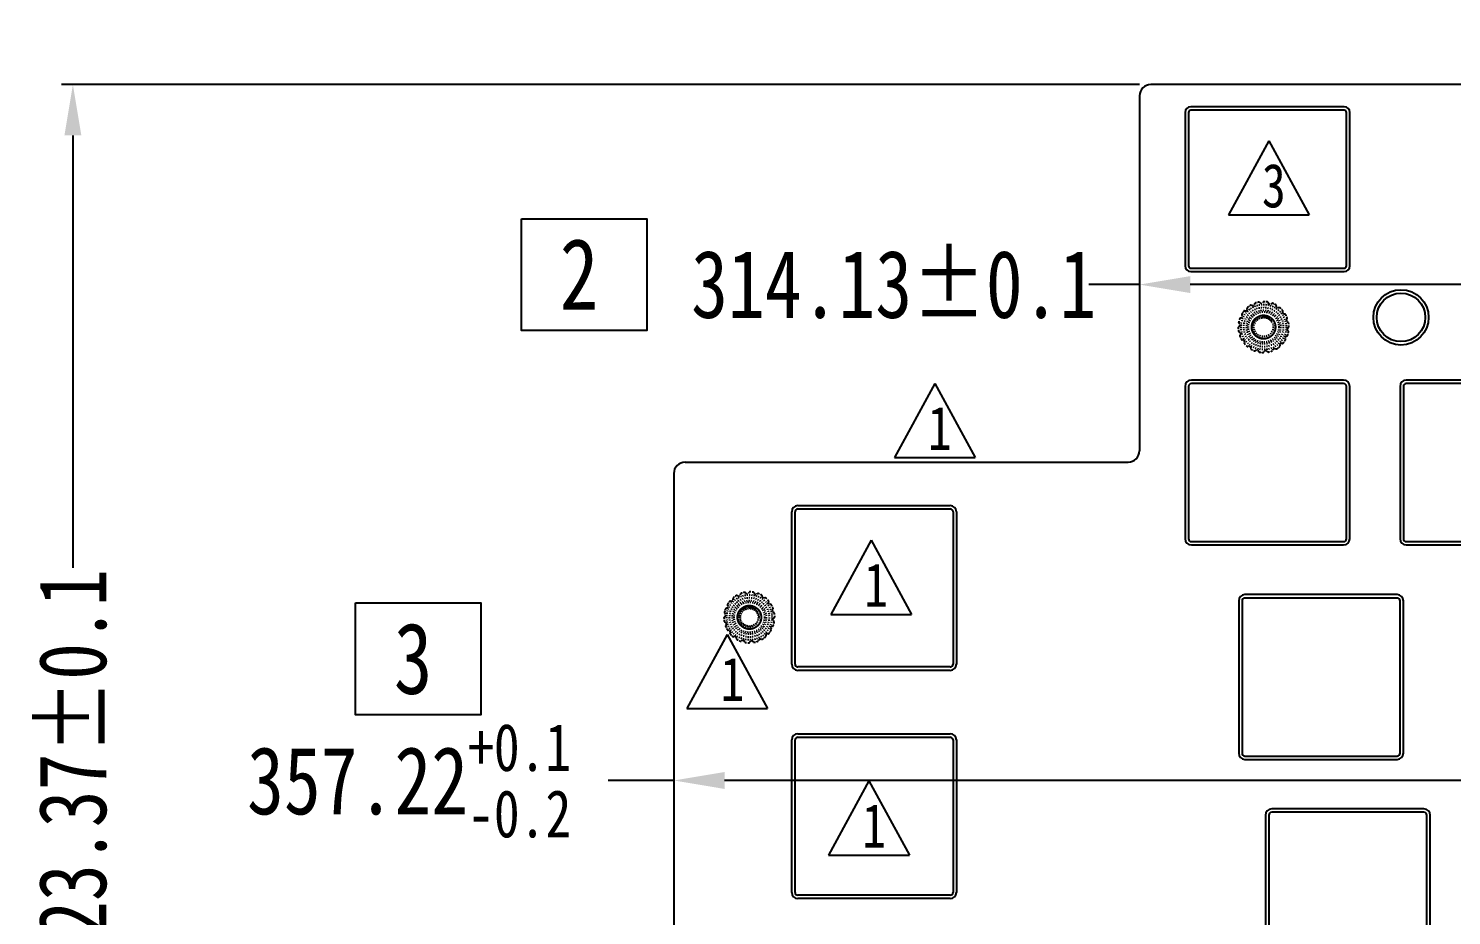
# Model space of a CAD drawing. Header units: inches. Extents: x 87 to 1202, y -45 to 350.
# Drawn here: x 712.7 to 838.8, y 193.1 to 271.6 of the extents above; entities that cross this region are included whole.
import ezdxf

# ---------------------------------------------------------------- set-up
doc = ezdxf.new("R2010")
doc.units = ezdxf.units.IN
doc.header["$LTSCALE"] = 0.909449
doc.header["$MEASUREMENT"] = 0
doc.header["$PDMODE"] = 3
doc.header["$PDSIZE"] = 0.3125
doc.linetypes.add('HIDDEN', pattern=[0.2, 0.1, -0.1])
doc.linetypes.add('PHANTOM', pattern=[0.8, 0.45, -0.05, 0.1, -0.05, 0.1, -0.05])
doc.layers.get('0').update_dxf_attribs({"linetype": 'CONTINUOUS'})
doc.layers.get('Defpoints').update_dxf_attribs({"linetype": 'CONTINUOUS'})
doc.layers.add('DEFAULT_2', color=8, linetype='HIDDEN')
doc.layers.add('DEFAULT_3', color=7, linetype='PHANTOM')
doc.styles.get("Standard").update_dxf_attribs({"font": 'txt', "width": 0.8})
doc.dimstyles.get("Standard").update_dxf_attribs({"dimtxt": 6, "dimasz": 4.5, "dimexe": 1, "dimexo": 1, "dimgap": 0.09, "dimtad": 0, "dimzin": 1, "dimdsep": 46, "dimtxsty": 'STANDARD', "dimcen": 0.09, "dimclrd": 5, "dimclre": 5, "dimclrt": 1, "dimadec": 0, "dimazin": 0, "dimtp": 0.01, "dimtm": 0.01, "dimtfac": 1, "dimtofl": 0, "dimtmove": 0, "dimatfit": 3, "dimfxl": 1, "dimtolj": 1, "dimtzin": 4, "dimarcsym": 0})

# ---------------------------------------------------------------- blocks, each defined once
blk = doc.blocks.new('*D7')
at = {"layer": 'DEFAULT_3', "color": 3, "linetype": 'ByBlock', "lineweight": -2}
for p, q in [((1125.28, 269.85), (1125.28, 247.96)), ((811.15, 248.96), (806.65, 248.96)), ((1120.78, 248.96), (815.65, 248.96))]:
    blk.add_line(p, q, dxfattribs=at)
at = {"layer": 'DEFAULT_3', "color": 3, "linetype": 'ByBlock'}
for points in [[(815.65, 249.71), (815.65, 248.21), (811.15, 248.96)], [(1120.78, 249.71), (1120.78, 248.21), (1125.28, 248.96)]]:
    blk.add_solid(points, dxfattribs=at)
at = {"layer": 'Defpoints', "color": 0, "linetype": 'ByBlock'}
for p in [(1125.28, 270.85), (811.15, 248.96), (1125.28, 248.96)]:
    blk.add_point(p, dxfattribs=at)
at = {"layer": 'DEFAULT_3', "color": 3, "linetype": 'ByBlock', "insert": (789.36, 248.96), "char_height": 6, "attachment_point": 5}
blk.add_mtext('\\A1;314.13%%P0.1', dxfattribs=at)
blk = doc.blocks.new('*D8')
at = {"layer": 'DEFAULT_3', "color": 3, "linetype": 'ByBlock', "lineweight": -2}
for p, q in [((769.86, 206.73), (769.86, 204.03)), ((1127.08, 206.23), (1127.08, 204.03)), ((769.86, 205.03), (764.05, 205.03)), ((1122.58, 205.03), (774.36, 205.03))]:
    blk.add_line(p, q, dxfattribs=at)
at = {"layer": 'DEFAULT_3', "color": 3, "linetype": 'ByBlock'}
for points in [[(774.36, 205.78), (774.36, 204.28), (769.86, 205.03)], [(1122.58, 205.78), (1122.58, 204.28), (1127.08, 205.03)]]:
    blk.add_solid(points, dxfattribs=at)
at = {"layer": 'Defpoints', "color": 0, "linetype": 'ByBlock'}
for p in [(769.86, 207.73), (1127.08, 207.23), (1127.08, 205.03)]:
    blk.add_point(p, dxfattribs=at)
at = {"layer": 'DEFAULT_3', "color": 3, "linetype": 'ByBlock', "insert": (746.4, 205.03), "char_height": 6, "attachment_point": 5}
blk.add_mtext('\\A1;357.22{\\H0.7x;\\S+0.1^ -0.2;}', dxfattribs=at)
blk = doc.blocks.new('*D10')
at = {"layer": 'DEFAULT_3', "color": 3, "linetype": 'ByBlock', "lineweight": -2}
for p, q in [((811.15, 266.68), (715.59, 266.68)), ((716.59, 262.18), (716.59, 223.87)), ((716.59, 147.81), (716.59, 187.69)), ((812.15, 143.31), (715.59, 143.31))]:
    blk.add_line(p, q, dxfattribs=at)
at = {"layer": 'DEFAULT_3', "color": 3, "linetype": 'ByBlock'}
for points in [[(715.84, 262.18), (717.34, 262.18), (716.59, 266.68)], [(715.84, 147.81), (717.34, 147.81), (716.59, 143.31)]]:
    blk.add_solid(points, dxfattribs=at)
at = {"layer": 'Defpoints', "color": 0, "linetype": 'ByBlock'}
for p in [(812.15, 266.68), (716.59, 143.31), (813.15, 143.31)]:
    blk.add_point(p, dxfattribs=at)
at = {"layer": 'DEFAULT_3', "color": 3, "linetype": 'ByBlock', "insert": (716.59, 205.78), "char_height": 6, "attachment_point": 5, "rotation": 90}
blk.add_mtext('\\A1;123.37%%P0.1', dxfattribs=at)
blk = doc.blocks.new('*D26')
at = {"layer": 'DEFAULT_3', "color": 3, "linetype": 'ByBlock', "lineweight": -2}
for p, q in [((877.28, 283.94), (872.78, 283.94)), ((877.28, 265.16), (877.28, 284.94)), ((886.78, 283.94), (881.78, 283.94)), ((891.28, 265.16), (891.28, 284.94))]:
    blk.add_line(p, q, dxfattribs=at)
at = {"layer": 'DEFAULT_3', "color": 3, "linetype": 'ByBlock'}
for points in [[(881.78, 284.69), (881.78, 283.19), (877.28, 283.94)], [(886.78, 284.69), (886.78, 283.19), (891.28, 283.94)]]:
    blk.add_solid(points, dxfattribs=at)
at = {"layer": 'Defpoints', "color": 0, "linetype": 'ByBlock'}
for p in [(891.28, 283.94), (877.28, 264.16), (891.28, 264.16)]:
    blk.add_point(p, dxfattribs=at)
at = {"layer": 'DEFAULT_3', "color": 3, "linetype": 'ByBlock', "insert": (857.73, 283.94), "char_height": 6, "attachment_point": 5}
blk.add_mtext('\\A1;14.00{\\H0.7x;\\S+0.05^ -0;}', dxfattribs=at)

msp = doc.modelspace()

# ---------------------------------------------------------------- linework, layer by layer
at = {"color": 7, "linetype": 'Continuous'}
for p, q in [((845.959, 266.68), (812.145, 266.68)), ((811.145, 265.68), (811.145, 234.233)), ((815.191, 239.946), (815.191, 226.446)), ((815.491, 239.946), (815.491, 226.446)), ((829.241, 240.496), (815.741, 240.496)), ((829.241, 240.196), (815.741, 240.196)), ((829.491, 226.446), (829.491, 239.946)), ((829.791, 226.446), (829.791, 239.946)), ((834.241, 239.946), (834.241, 226.446)), ((834.541, 239.946), (834.541, 226.446)), ((848.291, 240.496), (834.791, 240.496)), ((848.291, 240.196), (834.791, 240.196)), ((769.859, 232.233), (769.859, 184.227)), ((770.859, 233.233), (810.145, 233.233)), ((780.313, 215.337), (780.313, 228.837)), ((780.613, 215.337), (780.613, 228.837)), ((780.863, 229.387), (794.363, 229.387)), ((780.863, 229.087), (794.363, 229.087)), ((794.613, 228.837), (794.613, 215.337)), ((794.913, 228.837), (794.913, 215.337)), ((815.741, 226.196), (829.241, 226.196)), ((815.741, 225.896), (829.241, 225.896)), ((834.791, 226.196), (848.291, 226.196)), ((834.791, 225.896), (848.291, 225.896)), ((819.941, 220.946), (819.941, 207.446)), ((820.241, 220.946), (820.241, 207.446)), ((833.991, 221.496), (820.491, 221.496)), ((833.991, 221.196), (820.491, 221.196)), ((834.241, 207.446), (834.241, 220.946)), ((834.541, 207.446), (834.541, 220.946)), ((794.363, 215.087), (780.863, 215.087)), ((794.363, 214.787), (780.863, 214.787)), ((780.313, 195.117), (780.313, 208.617)), ((780.613, 195.117), (780.613, 208.617)), ((780.863, 209.167), (794.363, 209.167)), ((780.863, 208.867), (794.363, 208.867)), ((794.613, 208.617), (794.613, 195.117)), ((794.913, 208.617), (794.913, 195.117)), ((820.491, 207.196), (833.991, 207.196)), ((820.491, 206.896), (833.991, 206.896)), ((822.316, 201.961), (822.316, 188.461)), ((822.616, 201.961), (822.616, 188.461)), ((836.366, 202.511), (822.866, 202.511)), ((836.366, 202.211), (822.866, 202.211)), ((836.616, 188.461), (836.616, 201.961)), ((836.916, 188.461), (836.916, 201.961)), ((794.363, 194.867), (780.863, 194.867)), ((794.363, 194.567), (780.863, 194.567))]:
    msp.add_line(p, q, dxfattribs=at)
at = {"color": 1, "linetype": 'Continuous'}
for p, q in [((815.191, 264.21), (815.191, 250.61)), ((815.491, 264.21), (815.491, 250.61)), ((829.291, 264.71), (815.691, 264.71)), ((829.291, 264.41), (815.691, 264.41)), ((829.491, 250.61), (829.491, 264.21)), ((829.791, 250.61), (829.791, 264.21)), ((815.691, 250.41), (829.291, 250.41)), ((815.691, 250.11), (829.291, 250.11))]:
    msp.add_line(p, q, dxfattribs=at)
for p, q in [((822.61, 261.707), (819.031, 255.131)), ((822.61, 261.707), (826.188, 255.131)), ((819.031, 255.131), (826.188, 255.131)), ((792.991, 240.209), (789.413, 233.633)), ((792.991, 240.209), (796.569, 233.633)), ((789.413, 233.633), (796.569, 233.633)), ((787.351, 226.322), (783.773, 219.745)), ((787.351, 226.322), (790.929, 219.745)), ((783.773, 219.745), (790.929, 219.745)), ((774.602, 217.973), (771.024, 211.397)), ((774.602, 217.973), (778.18, 211.397)), ((771.024, 211.397), (778.18, 211.397)), ((787.165, 204.985), (783.587, 198.409)), ((787.165, 204.985), (790.744, 198.409)), ((783.587, 198.409), (790.744, 198.409))]:
    msp.add_line(p, q)
for points in [[(756.367, 254.8), (767.46, 254.8), (767.46, 244.905), (756.367, 244.905)], [(741.656, 220.756), (752.748, 220.756), (752.748, 210.86), (741.656, 210.86)]]:
    msp.add_lwpolyline(points, close=True)
at = {"color": 7, "linetype": 'Continuous'}
for radius in [2.45, 2.15]:
    msp.add_circle((834.327, 246.057), radius, dxfattribs=at)
for centre, radius, start, end in [((812.145, 265.68), 1, 90, 180), ((815.741, 239.946), 0.55, 90.00002, 179.99998), ((815.741, 239.946), 0.25, 89.99997, 179.99997), ((829.241, 239.946), 0.55, 0.00002, 89.99998), ((829.241, 239.946), 0.25, 0, 89.99997), ((834.791, 239.946), 0.55, 90.00002, 179.99998), ((834.791, 239.946), 0.25, 89.99997, 179.99997), ((810.145, 234.233), 1, 270, 0), ((770.859, 232.233), 1, 90, 180), ((780.863, 228.837), 0.55, 90, 180), ((780.863, 228.837), 0.25, 90, 180), ((794.363, 228.837), 0.55, 0, 90), ((794.363, 228.837), 0.25, 0, 90), ((815.741, 226.446), 0.55, 180.00002, 269.99998), ((815.741, 226.446), 0.25, 179.99997, 269.99997), ((829.241, 226.446), 0.55, 270.00002, 359.99998), ((829.241, 226.446), 0.25, 269.99997, 0), ((834.791, 226.446), 0.55, 180.00002, 269.99998), ((834.791, 226.446), 0.25, 179.99997, 269.99997), ((820.491, 220.946), 0.55, 90.00002, 179.99998), ((820.491, 220.946), 0.25, 89.99997, 179.99997), ((833.991, 220.946), 0.55, 0.00002, 89.99998), ((833.991, 220.946), 0.25, 0, 89.99997), ((780.863, 215.337), 0.55, 180, 270), ((780.863, 215.337), 0.25, 180, 270), ((794.363, 215.337), 0.55, 270, 0), ((794.363, 215.337), 0.25, 270, 0), ((780.863, 208.617), 0.55, 90, 180), ((780.863, 208.617), 0.25, 90, 180), ((794.363, 208.617), 0.55, 0, 90), ((794.363, 208.617), 0.25, 0, 90), ((820.491, 207.446), 0.55, 180.00002, 269.99998), ((820.491, 207.446), 0.25, 179.99997, 269.99997), ((833.991, 207.446), 0.55, 270.00002, 359.99998), ((833.991, 207.446), 0.25, 269.99997, 0), ((822.866, 201.961), 0.55, 90.00002, 179.99998), ((822.866, 201.961), 0.25, 89.99997, 179.99997), ((836.366, 201.961), 0.55, 0.00002, 89.99998), ((836.366, 201.961), 0.25, 0, 89.99997), ((780.863, 195.117), 0.55, 180, 270), ((780.863, 195.117), 0.25, 180, 270), ((794.363, 195.117), 0.55, 270, 0), ((794.363, 195.117), 0.25, 270, 0)]:
    msp.add_arc(centre, radius, start, end, dxfattribs=at)
at = {"color": 1, "linetype": 'Continuous'}
for centre, radius, start, end in [((815.691, 264.21), 0.5, 90, 180), ((815.691, 264.21), 0.2, 90, 180), ((829.291, 264.21), 0.5, 0, 90), ((829.291, 264.21), 0.2, 0, 90), ((815.691, 250.61), 0.5, 180, 270), ((815.691, 250.61), 0.2, 180, 270), ((829.291, 250.61), 0.5, 270, 0), ((829.291, 250.61), 0.2, 270, 0)]:
    msp.add_arc(centre, radius, start, end, dxfattribs=at)
at = {"layer": 'DEFAULT_2', "color": 8, "linetype": 'HIDDEN'}
for p, q in [((821.891, 247.3), (821.785, 247.388)), ((822.115, 247.411), (822.03, 247.313)), ((822.626, 247.26), (822.556, 247.379)), ((822.874, 247.288), (822.761, 247.224)), ((820.196, 246.028), (820.067, 245.98)), ((820.212, 246.277), (820.255, 246.155)), ((820.468, 246.643), (820.598, 246.645)), ((820.697, 246.744), (820.698, 246.873)), ((821.187, 247.087), (821.057, 247.132)), ((821.359, 247.267), (821.313, 247.146)), ((822.145, 246.046), (822.145, 246.244)), ((823.303, 246.972), (823.278, 247.107)), ((823.546, 246.912), (823.417, 246.891)), ((823.84, 246.469), (823.863, 246.604)), ((824.048, 246.33), (823.92, 246.354)), ((820.029, 245.311), (819.925, 245.222)), ((819.959, 245.551), (820.041, 245.451)), ((820.081, 244.716), (819.97, 244.782)), ((824.173, 245.812), (824.241, 245.932)), ((824.321, 245.611), (824.209, 245.677)), ((824.249, 244.942), (824.332, 244.842)), ((824.262, 245.081), (824.366, 245.171)), ((820.117, 244.581), (820.05, 244.461)), ((820.37, 244.039), (820.242, 244.063)), ((820.45, 243.924), (820.428, 243.789)), ((820.873, 243.501), (820.745, 243.48)), ((823.594, 243.649), (823.592, 243.519)), ((823.822, 243.75), (823.692, 243.748)), ((824.036, 244.238), (824.078, 244.115)), ((824.095, 244.364), (824.223, 244.413)), ((820.988, 243.421), (821.013, 243.286)), ((821.53, 243.168), (821.416, 243.105)), ((821.665, 243.132), (821.735, 243.014)), ((822.26, 243.08), (822.176, 242.982)), ((822.4, 243.092), (822.506, 243.005)), ((822.977, 243.247), (822.931, 243.126)), ((823.104, 243.306), (823.234, 243.261)), ((774.882, 220.93), (775.011, 220.932)), ((775.11, 221.03), (775.112, 221.16)), ((775.6, 221.373), (775.47, 221.419)), ((775.773, 221.554), (775.727, 221.433)), ((776.304, 221.587), (776.198, 221.674)), ((776.528, 221.698), (776.444, 221.599)), ((777.039, 221.547), (776.969, 221.666)), ((777.288, 221.575), (777.174, 221.511)), ((777.716, 221.258), (777.691, 221.394)), ((777.959, 221.199), (777.831, 221.178)), ((778.254, 220.755), (778.276, 220.891)), ((774.442, 219.598), (774.338, 219.509)), ((774.372, 219.838), (774.455, 219.737)), ((774.609, 220.315), (774.481, 220.267)), ((774.626, 220.564), (774.668, 220.442)), ((776.559, 220.333), (776.559, 220.531)), ((778.462, 220.617), (778.334, 220.641)), ((778.587, 220.099), (778.654, 220.219)), ((778.734, 219.898), (778.623, 219.964)), ((774.495, 219.003), (774.383, 219.069)), ((774.531, 218.868), (774.463, 218.748)), ((774.783, 218.326), (774.656, 218.35)), ((778.449, 218.525), (778.492, 218.402)), ((778.508, 218.651), (778.637, 218.7)), ((778.663, 219.229), (778.745, 219.129)), ((778.675, 219.368), (778.779, 219.458)), ((774.864, 218.211), (774.841, 218.075)), ((775.287, 217.788), (775.158, 217.767)), ((775.401, 217.708), (775.426, 217.573)), ((775.943, 217.455), (775.83, 217.392)), ((776.078, 217.419), (776.148, 217.301)), ((776.674, 217.367), (776.589, 217.269)), ((776.813, 217.379), (776.919, 217.292)), ((777.391, 217.534), (777.345, 217.412)), ((777.517, 217.593), (777.647, 217.548)), ((778.007, 217.936), (778.006, 217.806)), ((778.236, 218.036), (778.106, 218.035))]:
    msp.add_line(p, q, dxfattribs=at)
for centre, radius in [((822.145, 245.196), 2), ((822.145, 245.196), 1.75), ((822.145, 245.196), 1.5), ((822.145, 245.196), 1.35), ((822.145, 245.196), 0.85), ((776.559, 219.483), 2), ((776.559, 219.483), 1.75), ((776.559, 219.483), 1.5), ((776.559, 219.483), 1.5), ((776.559, 219.483), 1.35), ((776.559, 219.483), 0.85), ((776.559, 219.483), 0.8)]:
    msp.add_circle(centre, radius, dxfattribs=at)
for centre, radius, start, end in [((821.453, 247.232), 0.1, 108.78772, 159.31073), ((822.145, 245.196), 2.25, 101.21228, 108.78772), ((821.727, 247.305), 0.1, 50.68927, 101.21228), ((821.954, 247.378), 0.1, 230.68927, 319.31073), ((822.191, 247.346), 0.1, 88.78772, 139.31073), ((822.145, 245.196), 2.25, 81.21228, 88.78772), ((822.474, 247.321), 0.1, 30.68927, 81.21228), ((822.923, 247.201), 0.1, 68.78772, 119.31073), ((822.145, 245.196), 2.25, 61.21228, 68.78772), ((820.161, 246.122), 0.1, 290.68927, 19.31073), ((820.307, 246.311), 0.1, 148.78772, 199.31073), ((822.145, 245.196), 2.25, 141.21228, 148.78772), ((820.469, 246.543), 0.1, 90.68927, 141.21228), ((820.597, 246.745), 0.1, 270.68927, 359.31073), ((820.798, 246.872), 0.1, 128.78772, 179.31073), ((822.145, 245.196), 2.25, 121.21228, 128.78772), ((821.031, 247.035), 0.1, 70.68927, 121.21228), ((821.22, 247.181), 0.1, 250.68927, 339.31073), ((822.712, 247.312), 0.1, 210.68927, 299.31073), ((823.181, 247.081), 0.1, 10.68927, 61.21228), ((823.401, 246.99), 0.1, 190.68927, 279.31073), ((823.562, 246.814), 0.1, 48.78772, 99.31073), ((822.145, 245.196), 2.25, 41.21228, 48.78772), ((823.763, 246.613), 0.1, 350.68927, 41.21228), ((823.939, 246.452), 0.1, 170.68927, 259.31073), ((824.03, 246.232), 0.1, 28.78772, 79.31073), ((822.145, 245.196), 2.25, 21.21228, 28.78772), ((824.15, 245.974), 0.1, 330.68927, 21.21228), ((819.996, 245.151), 0.1, 130.68927, 181.21228), ((822.145, 245.196), 2.25, 181.21228, 188.78772), ((820.021, 244.868), 0.1, 188.78772, 239.31073), ((820.036, 245.614), 0.1, 168.78772, 219.31073), ((822.145, 245.196), 2.25, 161.21228, 168.78772), ((820.11, 245.889), 0.1, 110.68927, 161.21228), ((819.964, 245.387), 0.1, 310.68927, 39.31073), ((824.26, 245.763), 0.1, 150.68927, 239.31073), ((824.327, 245.006), 0.1, 130.68927, 219.31073), ((822.145, 245.196), 2.25, 341.21228, 348.78772), ((824.27, 245.525), 0.1, 8.78772, 59.31073), ((824.254, 244.778), 0.1, 348.78772, 39.31073), ((824.295, 245.242), 0.1, 310.68927, 1.21228), ((822.145, 245.196), 2.25, 1.21228, 8.78772), ((820.141, 244.418), 0.1, 150.68927, 201.21228), ((822.145, 245.196), 2.25, 201.21228, 208.78772), ((820.03, 244.63), 0.1, 330.68927, 59.31073), ((820.261, 244.161), 0.1, 208.78772, 259.31073), ((820.352, 243.94), 0.1, 350.68927, 79.31073), ((820.528, 243.78), 0.1, 170.68927, 221.21228), ((822.145, 245.196), 2.25, 221.21228, 228.78772), ((820.729, 243.579), 0.1, 228.78772, 279.31073), ((820.889, 243.403), 0.1, 10.68927, 99.31073), ((823.492, 243.521), 0.1, 308.78772, 359.31073), ((823.694, 243.648), 0.1, 90.68927, 179.31073), ((823.821, 243.85), 0.1, 270.68927, 321.21228), ((822.145, 245.196), 2.25, 321.21228, 328.78772), ((824.13, 244.271), 0.1, 110.68927, 199.31073), ((823.984, 244.082), 0.1, 328.78772, 19.31073), ((824.181, 244.504), 0.1, 290.68927, 341.21228), ((821.11, 243.312), 0.1, 190.68927, 241.21228), ((822.145, 245.196), 2.25, 241.21228, 248.78772), ((821.367, 243.192), 0.1, 248.78772, 299.31073), ((821.579, 243.081), 0.1, 30.68927, 119.31073), ((821.817, 243.072), 0.1, 210.68927, 261.21228), ((822.145, 245.196), 2.25, 261.21228, 268.78772), ((822.1, 243.047), 0.1, 268.78772, 319.31073), ((822.336, 243.015), 0.1, 50.68927, 139.31073), ((822.563, 243.087), 0.1, 230.68927, 281.21228), ((822.145, 245.196), 2.25, 281.21228, 288.78772), ((822.838, 243.161), 0.1, 288.78772, 339.31073), ((823.071, 243.212), 0.1, 70.68927, 159.31073), ((823.259, 243.358), 0.1, 250.68927, 301.21228), ((822.145, 245.196), 2.25, 301.21228, 308.78772), ((776.559, 219.483), 2.25, 141.21228, 148.78772), ((774.883, 220.83), 0.1, 90.68927, 141.21228), ((775.01, 221.032), 0.1, 270.68927, 359.31073), ((775.212, 221.159), 0.1, 128.78772, 179.31073), ((776.559, 219.483), 2.25, 121.21228, 128.78772), ((775.445, 221.322), 0.1, 70.68927, 121.21228), ((775.633, 221.468), 0.1, 250.68927, 339.31073), ((775.866, 221.519), 0.1, 108.78772, 159.31073), ((776.559, 219.483), 2.25, 101.21228, 108.78772), ((776.141, 221.592), 0.1, 50.68927, 101.21228), ((776.368, 221.665), 0.1, 230.68927, 319.31073), ((776.604, 221.633), 0.1, 88.78772, 139.31073), ((776.559, 219.483), 2.25, 81.21228, 88.78772), ((776.887, 221.608), 0.1, 30.68927, 81.21228), ((777.125, 221.598), 0.1, 210.68927, 299.31073), ((777.337, 221.488), 0.1, 68.78772, 119.31073), ((776.559, 219.483), 2.25, 61.21228, 68.78772), ((777.594, 221.368), 0.1, 10.68927, 61.21228), ((777.815, 221.277), 0.1, 190.68927, 279.31073), ((777.975, 221.101), 0.1, 48.78772, 99.31073), ((776.559, 219.483), 2.25, 41.21228, 48.78772), ((778.176, 220.9), 0.1, 350.68927, 41.21228), ((774.45, 219.901), 0.1, 168.78772, 219.31073), ((776.559, 219.483), 2.25, 161.21228, 168.78772), ((774.523, 220.176), 0.1, 110.68927, 161.21228), ((774.377, 219.674), 0.1, 310.68927, 39.31073), ((774.574, 220.409), 0.1, 290.68927, 19.31073), ((774.72, 220.597), 0.1, 148.78772, 199.31073), ((778.352, 220.739), 0.1, 170.68927, 259.31073), ((778.443, 220.519), 0.1, 28.78772, 79.31073), ((776.559, 219.483), 2.25, 21.21228, 28.78772), ((778.674, 220.05), 0.1, 150.68927, 239.31073), ((778.563, 220.261), 0.1, 330.68927, 21.21228), ((778.683, 219.812), 0.1, 8.78772, 59.31073), ((778.708, 219.529), 0.1, 310.68927, 1.21228), ((776.559, 219.483), 2.25, 1.21228, 8.78772), ((774.409, 219.438), 0.1, 130.68927, 181.21228), ((776.559, 219.483), 2.25, 181.21228, 188.78772), ((774.434, 219.155), 0.1, 188.78772, 239.31073), ((774.554, 218.705), 0.1, 150.68927, 201.21228), ((776.559, 219.483), 2.25, 201.21228, 208.78772), ((774.444, 218.917), 0.1, 330.68927, 59.31073), ((774.674, 218.448), 0.1, 208.78772, 259.31073), ((774.765, 218.227), 0.1, 350.68927, 79.31073), ((776.559, 219.483), 2.25, 321.21228, 328.78772), ((778.543, 218.558), 0.1, 110.68927, 199.31073), ((778.397, 218.369), 0.1, 328.78772, 19.31073), ((778.594, 218.791), 0.1, 290.68927, 341.21228), ((778.74, 219.292), 0.1, 130.68927, 219.31073), ((776.559, 219.483), 2.25, 341.21228, 348.78772), ((778.668, 219.065), 0.1, 348.78772, 39.31073), ((774.941, 218.067), 0.1, 170.68927, 221.21228), ((776.559, 219.483), 2.25, 221.21228, 228.78772), ((775.142, 217.866), 0.1, 228.78772, 279.31073), ((775.303, 217.69), 0.1, 10.68927, 99.31073), ((775.523, 217.599), 0.1, 190.68927, 241.21228), ((776.559, 219.483), 2.25, 241.21228, 248.78772), ((775.781, 217.479), 0.1, 248.78772, 299.31073), ((775.992, 217.368), 0.1, 30.68927, 119.31073), ((776.23, 217.359), 0.1, 210.68927, 261.21228), ((776.559, 219.483), 2.25, 261.21228, 268.78772), ((776.513, 217.334), 0.1, 268.78772, 319.31073), ((776.75, 217.302), 0.1, 50.68927, 139.31073), ((776.977, 217.374), 0.1, 230.68927, 281.21228), ((776.559, 219.483), 2.25, 281.21228, 288.78772), ((777.251, 217.448), 0.1, 288.78772, 339.31073), ((777.484, 217.499), 0.1, 70.68927, 159.31073), ((777.673, 217.644), 0.1, 250.68927, 301.21228), ((776.559, 219.483), 2.25, 301.21228, 308.78772), ((777.906, 217.807), 0.1, 308.78772, 359.31073), ((778.107, 217.935), 0.1, 90.68927, 179.31073), ((778.235, 218.136), 0.1, 270.68927, 321.21228)]:
    msp.add_arc(centre, radius, start, end, dxfattribs=at)
for points, knots in [([(822.145, 246.244), (822.241, 246.244), (822.434, 246.217), (822.701, 246.1), (822.926, 245.915), (823.091, 245.675), (823.187, 245.4), (823.202, 245.109), (823.139, 244.824), (823, 244.569), (822.797, 244.359), (822.545, 244.214), (822.309, 244.154), (822.117, 244.146), (821.925, 244.165), (821.739, 244.222), (821.571, 244.316), (821.455, 244.404), (821.353, 244.506), (821.266, 244.621), (821.195, 244.748), (821.143, 244.882), (821.109, 245.023), (821.095, 245.167), (821.101, 245.312), (821.127, 245.454), (821.172, 245.591), (821.235, 245.721), (821.316, 245.842), (821.412, 245.949), (821.523, 246.043), (821.645, 246.12), (821.776, 246.18), (821.961, 246.235), (822.155, 246.251), (822.346, 246.228), (822.532, 246.178), (822.706, 246.09), (822.857, 245.97), (822.989, 245.83), (823.116, 245.623), (823.196, 245.343), (823.196, 245.051), (823.092, 244.679), (822.774, 244.291), (822.299, 244.129), (821.914, 244.161), (821.641, 244.263), (821.406, 244.436), (821.257, 244.627), (821.172, 244.8), (821.112, 244.983), (821.09, 245.177), (821.109, 245.369), (821.153, 245.556), (821.236, 245.732), (821.352, 245.886), (821.455, 245.988), (821.57, 246.075), (821.696, 246.146), (821.831, 246.199), (821.971, 246.233), (822.115, 246.247), (822.26, 246.241), (822.402, 246.215), (822.54, 246.17), (822.67, 246.107), (822.79, 246.026), (822.898, 245.93), (822.991, 245.82), (823.069, 245.697), (823.129, 245.566), (823.171, 245.427), (823.2, 245.237), (823.186, 244.994), (823.093, 244.718), (822.926, 244.479), (822.702, 244.293), (822.435, 244.176), (822.146, 244.135), (821.858, 244.176), (821.591, 244.292), (821.366, 244.477), (821.199, 244.716), (821.105, 244.992), (821.088, 245.283), (821.13, 245.473), (821.164, 245.562)], [0, 0, 0, 0, 0.0156207, 0.0312417, 0.0468618, 0.0624828, 0.0781031, 0.0937235, 0.1093442, 0.1249647, 0.1405859, 0.1562066, 0.1718275, 0.1796564, 0.187485, 0.2031064, 0.2109353, 0.2187644, 0.2265933, 0.2344223, 0.2422506, 0.2500798, 0.2579085, 0.2657376, 0.273566, 0.2813951, 0.2892239, 0.2970531, 0.304882, 0.3127109, 0.3205401, 0.328369, 0.3361983, 0.3440269, 0.3596489, 0.3674779, 0.3753061, 0.3909275, 0.3987563, 0.4065849, 0.422206, 0.4378259, 0.4534474, 0.4690682, 0.5000189, 0.5309693, 0.5465897, 0.5622108, 0.5778305, 0.5934519, 0.6012804, 0.6091092, 0.6247304, 0.6325586, 0.6403878, 0.6560103, 0.6638391, 0.6716685, 0.6794976, 0.6873268, 0.6951557, 0.7029845, 0.7108136, 0.7186426, 0.7264716, 0.7343, 0.7421292, 0.7499578, 0.7577868, 0.765615, 0.7734441, 0.7812731, 0.7891022, 0.7969311, 0.8125525, 0.8281721, 0.8437932, 0.8594143, 0.8750359, 0.8906567, 0.9062774, 0.9218976, 0.9375176, 0.9531382, 0.968758, 0.9843791, 1, 1, 1, 1]), ([(821.459, 244.405), (821.387, 244.468), (821.258, 244.614), (821.155, 244.834), (821.109, 245.021), (821.09, 245.212), (821.117, 245.454), (821.225, 245.725), (821.404, 245.954), (821.638, 246.128), (821.911, 246.23), (822.201, 246.256), (822.487, 246.2), (822.748, 246.07), (822.962, 245.873), (823.09, 245.666), (823.156, 245.485), (823.186, 245.344), (823.196, 245.199), (823.187, 245.055), (823.157, 244.913), (823.093, 244.732), (822.991, 244.566), (822.859, 244.425), (822.746, 244.335), (822.622, 244.26), (822.489, 244.203), (822.35, 244.165), (822.206, 244.147), (822.062, 244.149), (821.919, 244.17), (821.78, 244.211), (821.604, 244.29), (821.447, 244.406), (821.318, 244.548), (821.21, 244.708), (821.136, 244.888), (821.101, 245.078), (821.093, 245.27), (821.132, 245.51), (821.235, 245.73), (821.351, 245.884), (821.487, 246.021), (821.69, 246.155), (821.968, 246.242), (822.259, 246.252), (822.541, 246.18), (822.794, 246.036), (822.964, 245.862), (823.068, 245.699), (823.149, 245.525), (823.202, 245.287), (823.19, 245.045), (823.14, 244.858), (823.066, 244.681), (822.955, 244.52), (822.816, 244.387), (822.66, 244.275), (822.481, 244.196), (822.293, 244.156), (822.149, 244.146), (822.004, 244.155), (821.863, 244.184), (821.726, 244.232), (821.598, 244.299), (821.48, 244.383), (821.375, 244.482), (821.284, 244.595), (821.185, 244.76), (821.121, 244.944), (821.096, 245.135), (821.098, 245.28), (821.119, 245.423), (821.16, 245.561), (821.219, 245.693), (821.322, 245.856), (821.458, 245.996), (821.617, 246.105), (821.789, 246.19), (822.025, 246.25), (822.316, 246.244), (822.594, 246.157), (822.839, 245.999), (823.031, 245.78), (823.157, 245.517), (823.205, 245.23), (823.18, 244.988), (823.12, 244.804), (823.036, 244.631), (822.888, 244.439), (822.732, 244.323), (822.647, 244.277)], [0, 0, 0, 0, 0.0156096, 0.031221, 0.0390447, 0.0468683, 0.0624787, 0.0780888, 0.0936992, 0.1093098, 0.1249201, 0.1405311, 0.156141, 0.1717516, 0.1873612, 0.2029723, 0.210796, 0.2186198, 0.2264437, 0.2342675, 0.242091, 0.2499147, 0.2655261, 0.2733497, 0.2811733, 0.2889973, 0.2968212, 0.3046448, 0.3124685, 0.3202923, 0.3281163, 0.33594, 0.3437638, 0.3593756, 0.3671993, 0.3750228, 0.390634, 0.3984577, 0.4062812, 0.4218922, 0.437502, 0.4453257, 0.4531497, 0.4687598, 0.4843705, 0.499981, 0.5155915, 0.5312022, 0.5468126, 0.5546364, 0.5624603, 0.57807, 0.5936809, 0.6015045, 0.6093282, 0.6249393, 0.632763, 0.6405865, 0.6561984, 0.6640219, 0.6718457, 0.6796696, 0.6874935, 0.6953171, 0.7031409, 0.7109647, 0.7187886, 0.7266122, 0.7344359, 0.7500473, 0.7578711, 0.7656947, 0.7735183, 0.7813423, 0.7891661, 0.7969897, 0.8126009, 0.8204246, 0.8282482, 0.8438586, 0.8594686, 0.8750795, 0.8906898, 0.9063003, 0.9219107, 0.937521, 0.9531313, 0.9609552, 0.9687788, 0.9843901, 1, 1, 1, 1]), ([(821.164, 245.562), (821.197, 245.652), (821.29, 245.824), (821.493, 246.032), (821.745, 246.179), (822.027, 246.25), (822.319, 246.243), (822.597, 246.156), (822.841, 245.998), (823.032, 245.778), (823.158, 245.515), (823.205, 245.227), (823.179, 244.985), (823.12, 244.802), (823.035, 244.629), (822.916, 244.475), (822.769, 244.35), (822.647, 244.273), (822.515, 244.213), (822.377, 244.171), (822.234, 244.149), (822.089, 244.147), (821.946, 244.165), (821.806, 244.202), (821.672, 244.258), (821.548, 244.332), (821.435, 244.422), (821.335, 244.527), (821.251, 244.645), (821.184, 244.773), (821.135, 244.909), (821.105, 245.05), (821.094, 245.195), (821.107, 245.387), (821.16, 245.574), (821.249, 245.745), (821.361, 245.902), (821.504, 246.034), (821.669, 246.133), (821.846, 246.208), (822.085, 246.255), (822.375, 246.232), (822.648, 246.13), (822.961, 245.903), (823.214, 245.469), (823.199, 244.967), (823.034, 244.618), (822.844, 244.397), (822.6, 244.238), (822.368, 244.165), (822.176, 244.146), (821.984, 244.154), (821.795, 244.201), (821.622, 244.285), (821.462, 244.393), (821.326, 244.532), (821.222, 244.694), (821.162, 244.826), (821.121, 244.964), (821.098, 245.107), (821.096, 245.252), (821.114, 245.396), (821.151, 245.535), (821.207, 245.669), (821.28, 245.793), (821.371, 245.906), (821.476, 246.006), (821.593, 246.09), (821.721, 246.158), (821.857, 246.207), (821.999, 246.237), (822.143, 246.247), (822.287, 246.238), (822.476, 246.199), (822.699, 246.101), (822.924, 245.917), (823.09, 245.677), (823.186, 245.402), (823.202, 245.111), (823.14, 244.827), (823.001, 244.57), (822.799, 244.36), (822.547, 244.215), (822.265, 244.142), (821.973, 244.15), (821.695, 244.236), (821.532, 244.342), (821.459, 244.405)], [0, 0, 0, 0, 0.0156206, 0.0312417, 0.0468618, 0.0624828, 0.0781032, 0.0937235, 0.1093442, 0.1249647, 0.140586, 0.1562066, 0.1718275, 0.1796564, 0.187485, 0.2031065, 0.2109353, 0.2187644, 0.2265933, 0.2344223, 0.2422506, 0.2500798, 0.2579085, 0.2657376, 0.2735661, 0.2813951, 0.289224, 0.2970531, 0.304882, 0.3127109, 0.3205401, 0.3283691, 0.3361983, 0.3440269, 0.359649, 0.367478, 0.3753061, 0.3909275, 0.3987563, 0.4065849, 0.4222061, 0.437826, 0.4534474, 0.4690682, 0.500019, 0.5309693, 0.5465897, 0.5622108, 0.5778305, 0.5934519, 0.6012804, 0.6091092, 0.6247304, 0.6325587, 0.6403878, 0.6560103, 0.6638391, 0.6716686, 0.6794976, 0.6873268, 0.6951557, 0.7029845, 0.7108136, 0.7186426, 0.7264716, 0.7343, 0.7421292, 0.7499578, 0.7577868, 0.765615, 0.7734441, 0.7812731, 0.7891022, 0.7969312, 0.8125525, 0.8281721, 0.8437932, 0.8594143, 0.8750359, 0.8906567, 0.9062774, 0.9218976, 0.9375176, 0.9531382, 0.968758, 0.9843791, 1, 1, 1, 1]), ([(822.647, 244.277), (822.566, 244.236), (822.391, 244.176), (822.114, 244.157), (821.888, 244.204), (821.719, 244.276), (821.562, 244.369), (821.392, 244.527), (821.271, 244.724), (821.209, 244.896), (821.173, 245.076), (821.175, 245.261), (821.216, 245.44), (821.265, 245.568), (821.333, 245.688), (821.417, 245.797), (821.516, 245.893), (821.628, 245.973), (821.751, 246.035), (821.881, 246.079), (822.017, 246.103), (822.155, 246.106), (822.291, 246.089), (822.423, 246.051), (822.548, 245.993), (822.7, 245.891), (822.796, 245.789), (822.847, 245.713)], [0, 0, 0, 0, 0.0624553, 0.1248968, 0.1873396, 0.218634, 0.2499241, 0.3123536, 0.3747813, 0.4060674, 0.4373525, 0.4997669, 0.5310491, 0.5623321, 0.5936153, 0.6248968, 0.6561756, 0.6874524, 0.7187309, 0.7500095, 0.7812895, 0.8125666, 0.8438407, 0.8751133, 0.9063832, 0.9376526, 1, 1, 1, 1]), ([(822.847, 245.713), (822.807, 245.764), (822.715, 245.858), (822.551, 245.964), (822.366, 246.03), (822.236, 246.046), (822.172, 246.046)], [0, 0, 0, 0, 0.2500181, 0.5000116, 0.7499864, 1, 1, 1, 1]), ([(776.559, 220.531), (776.655, 220.531), (776.848, 220.504), (777.114, 220.387), (777.339, 220.202), (777.505, 219.962), (777.6, 219.687), (777.615, 219.396), (777.553, 219.111), (777.413, 218.855), (777.211, 218.646), (776.958, 218.501), (776.722, 218.441), (776.53, 218.433), (776.338, 218.452), (776.152, 218.509), (775.984, 218.603), (775.869, 218.691), (775.767, 218.793), (775.679, 218.908), (775.608, 219.034), (775.556, 219.169), (775.522, 219.31), (775.508, 219.454), (775.514, 219.599), (775.54, 219.741), (775.585, 219.878), (775.648, 220.008), (775.729, 220.128), (775.826, 220.236), (775.936, 220.33), (776.058, 220.407), (776.19, 220.467), (776.374, 220.522), (776.569, 220.538), (776.76, 220.515), (776.946, 220.465), (777.119, 220.377), (777.27, 220.257), (777.403, 220.117), (777.53, 219.91), (777.61, 219.63), (777.609, 219.338), (777.506, 218.966), (777.188, 218.577), (776.712, 218.415), (776.328, 218.448), (776.054, 218.55), (775.82, 218.723), (775.67, 218.914), (775.585, 219.087), (775.526, 219.27), (775.504, 219.464), (775.522, 219.655), (775.567, 219.843), (775.65, 220.019), (775.766, 220.173), (775.868, 220.275), (775.983, 220.362), (776.109, 220.433), (776.244, 220.486), (776.385, 220.52), (776.529, 220.533), (776.673, 220.528), (776.816, 220.502), (776.953, 220.457), (777.083, 220.394), (777.203, 220.313), (777.311, 220.217), (777.405, 220.106), (777.482, 219.984), (777.542, 219.853), (777.584, 219.714), (777.613, 219.524), (777.6, 219.281), (777.506, 219.005), (777.34, 218.766), (777.115, 218.58), (776.848, 218.463), (776.56, 218.422), (776.271, 218.463), (776.004, 218.579), (775.779, 218.764), (775.612, 219.003), (775.518, 219.279), (775.501, 219.569), (775.544, 219.759), (775.577, 219.849)], [0, 0, 0, 0, 0.0156207, 0.0312417, 0.0468618, 0.0624828, 0.0781031, 0.0937235, 0.1093442, 0.1249647, 0.1405859, 0.1562066, 0.1718275, 0.1796564, 0.187485, 0.2031064, 0.2109353, 0.2187644, 0.2265933, 0.2344223, 0.2422506, 0.2500798, 0.2579085, 0.2657376, 0.273566, 0.2813951, 0.2892239, 0.2970531, 0.304882, 0.3127109, 0.3205401, 0.328369, 0.3361983, 0.3440269, 0.3596489, 0.3674779, 0.3753061, 0.3909275, 0.3987563, 0.4065849, 0.422206, 0.4378259, 0.4534474, 0.4690682, 0.5000189, 0.5309693, 0.5465897, 0.5622108, 0.5778305, 0.5934519, 0.6012804, 0.6091092, 0.6247304, 0.6325586, 0.6403878, 0.6560103, 0.6638391, 0.6716685, 0.6794976, 0.6873268, 0.6951557, 0.7029845, 0.7108136, 0.7186426, 0.7264716, 0.7343, 0.7421292, 0.7499578, 0.7577868, 0.765615, 0.7734441, 0.7812731, 0.7891022, 0.7969311, 0.8125525, 0.8281721, 0.8437932, 0.8594143, 0.8750359, 0.8906567, 0.9062774, 0.9218976, 0.9375176, 0.9531382, 0.968758, 0.9843791, 1, 1, 1, 1]), ([(775.873, 218.692), (775.8, 218.754), (775.672, 218.901), (775.568, 219.121), (775.523, 219.308), (775.503, 219.499), (775.53, 219.741), (775.638, 220.012), (775.817, 220.241), (776.051, 220.415), (776.324, 220.517), (776.614, 220.543), (776.9, 220.487), (777.161, 220.357), (777.375, 220.16), (777.504, 219.953), (777.569, 219.772), (777.599, 219.63), (777.609, 219.486), (777.6, 219.342), (777.571, 219.2), (777.506, 219.019), (777.404, 218.852), (777.273, 218.712), (777.16, 218.622), (777.036, 218.547), (776.903, 218.49), (776.763, 218.452), (776.62, 218.434), (776.475, 218.436), (776.332, 218.457), (776.193, 218.498), (776.018, 218.577), (775.86, 218.693), (775.731, 218.835), (775.623, 218.995), (775.55, 219.175), (775.514, 219.365), (775.506, 219.557), (775.546, 219.797), (775.648, 220.017), (775.764, 220.171), (775.9, 220.307), (776.103, 220.442), (776.381, 220.529), (776.672, 220.538), (776.955, 220.467), (777.208, 220.323), (777.378, 220.149), (777.481, 219.986), (777.562, 219.811), (777.615, 219.574), (777.603, 219.331), (777.554, 219.145), (777.479, 218.968), (777.369, 218.807), (777.23, 218.674), (777.073, 218.562), (776.895, 218.483), (776.707, 218.443), (776.562, 218.433), (776.418, 218.442), (776.276, 218.471), (776.14, 218.519), (776.011, 218.586), (775.894, 218.67), (775.788, 218.769), (775.697, 218.881), (775.598, 219.047), (775.534, 219.231), (775.51, 219.422), (775.511, 219.566), (775.533, 219.709), (775.573, 219.848), (775.633, 219.98), (775.735, 220.143), (775.871, 220.283), (776.03, 220.392), (776.203, 220.477), (776.438, 220.537), (776.73, 220.531), (777.008, 220.444), (777.253, 220.286), (777.444, 220.066), (777.57, 219.804), (777.619, 219.516), (777.593, 219.275), (777.534, 219.091), (777.449, 218.918), (777.302, 218.725), (777.145, 218.61), (777.061, 218.564)], [0, 0, 0, 0, 0.0156096, 0.031221, 0.0390447, 0.0468683, 0.0624787, 0.0780888, 0.0936992, 0.1093098, 0.1249201, 0.1405311, 0.156141, 0.1717516, 0.1873612, 0.2029723, 0.210796, 0.2186198, 0.2264437, 0.2342675, 0.242091, 0.2499147, 0.2655261, 0.2733497, 0.2811733, 0.2889973, 0.2968212, 0.3046448, 0.3124685, 0.3202923, 0.3281163, 0.33594, 0.3437638, 0.3593756, 0.3671993, 0.3750228, 0.390634, 0.3984577, 0.4062812, 0.4218922, 0.437502, 0.4453257, 0.4531497, 0.4687598, 0.4843705, 0.499981, 0.5155915, 0.5312022, 0.5468126, 0.5546364, 0.5624603, 0.57807, 0.5936809, 0.6015045, 0.6093282, 0.6249393, 0.632763, 0.6405865, 0.6561984, 0.6640219, 0.6718457, 0.6796696, 0.6874935, 0.6953171, 0.7031409, 0.7109647, 0.7187886, 0.7266122, 0.7344359, 0.7500473, 0.7578711, 0.7656947, 0.7735183, 0.7813423, 0.7891661, 0.7969897, 0.8126009, 0.8204246, 0.8282482, 0.8438586, 0.8594686, 0.8750795, 0.8906898, 0.9063003, 0.9219107, 0.937521, 0.9531313, 0.9609552, 0.9687788, 0.9843901, 1, 1, 1, 1]), ([(775.577, 219.849), (775.611, 219.939), (775.703, 220.111), (775.906, 220.319), (776.158, 220.466), (776.441, 220.537), (776.732, 220.53), (777.01, 220.443), (777.255, 220.285), (777.446, 220.065), (777.571, 219.802), (777.619, 219.514), (777.593, 219.272), (777.533, 219.089), (777.448, 218.916), (777.329, 218.762), (777.182, 218.637), (777.06, 218.56), (776.929, 218.5), (776.79, 218.458), (776.647, 218.436), (776.502, 218.434), (776.359, 218.452), (776.219, 218.489), (776.086, 218.545), (775.961, 218.619), (775.848, 218.709), (775.749, 218.814), (775.664, 218.931), (775.597, 219.06), (775.548, 219.196), (775.518, 219.337), (775.508, 219.482), (775.521, 219.674), (775.574, 219.861), (775.662, 220.032), (775.774, 220.189), (775.917, 220.321), (776.082, 220.42), (776.26, 220.495), (776.498, 220.542), (776.789, 220.519), (777.062, 220.417), (777.374, 220.19), (777.627, 219.756), (777.613, 219.254), (777.448, 218.905), (777.257, 218.684), (777.013, 218.525), (776.781, 218.452), (776.59, 218.433), (776.397, 218.441), (776.208, 218.488), (776.035, 218.572), (775.875, 218.68), (775.739, 218.819), (775.635, 218.981), (775.575, 219.113), (775.534, 219.251), (775.512, 219.394), (775.509, 219.539), (775.527, 219.683), (775.564, 219.822), (775.62, 219.956), (775.694, 220.08), (775.784, 220.193), (775.889, 220.293), (776.007, 220.377), (776.134, 220.445), (776.27, 220.494), (776.412, 220.524), (776.556, 220.534), (776.701, 220.525), (776.889, 220.485), (777.112, 220.388), (777.338, 220.204), (777.504, 219.964), (777.6, 219.689), (777.616, 219.398), (777.553, 219.113), (777.415, 218.857), (777.213, 218.647), (776.96, 218.502), (776.678, 218.429), (776.387, 218.437), (776.108, 218.522), (775.945, 218.629), (775.873, 218.692)], [0, 0, 0, 0, 0.0156206, 0.0312417, 0.0468618, 0.0624828, 0.0781032, 0.0937235, 0.1093442, 0.1249647, 0.140586, 0.1562066, 0.1718275, 0.1796564, 0.187485, 0.2031065, 0.2109353, 0.2187644, 0.2265933, 0.2344223, 0.2422506, 0.2500798, 0.2579085, 0.2657376, 0.2735661, 0.2813951, 0.289224, 0.2970531, 0.304882, 0.3127109, 0.3205401, 0.3283691, 0.3361983, 0.3440269, 0.359649, 0.367478, 0.3753061, 0.3909275, 0.3987563, 0.4065849, 0.4222061, 0.437826, 0.4534474, 0.4690682, 0.500019, 0.5309693, 0.5465897, 0.5622108, 0.5778305, 0.5934519, 0.6012804, 0.6091092, 0.6247304, 0.6325587, 0.6403878, 0.6560103, 0.6638391, 0.6716686, 0.6794976, 0.6873268, 0.6951557, 0.7029845, 0.7108136, 0.7186426, 0.7264716, 0.7343, 0.7421292, 0.7499578, 0.7577868, 0.765615, 0.7734441, 0.7812731, 0.7891022, 0.7969312, 0.8125525, 0.8281721, 0.8437932, 0.8594143, 0.8750359, 0.8906567, 0.9062774, 0.9218976, 0.9375176, 0.9531382, 0.968758, 0.9843791, 1, 1, 1, 1]), ([(777.061, 218.564), (776.979, 218.523), (776.804, 218.463), (776.528, 218.444), (776.301, 218.491), (776.133, 218.563), (775.975, 218.656), (775.805, 218.814), (775.684, 219.011), (775.623, 219.183), (775.586, 219.363), (775.588, 219.548), (775.629, 219.727), (775.679, 219.855), (775.746, 219.975), (775.83, 220.084), (775.929, 220.18), (776.042, 220.26), (776.164, 220.322), (776.295, 220.366), (776.43, 220.39), (776.568, 220.393), (776.704, 220.375), (776.837, 220.338), (776.962, 220.28), (777.114, 220.178), (777.209, 220.075), (777.26, 220)], [0, 0, 0, 0, 0.0624553, 0.1248968, 0.1873396, 0.218634, 0.2499241, 0.3123536, 0.3747813, 0.4060674, 0.4373525, 0.4997669, 0.5310491, 0.5623321, 0.5936153, 0.6248968, 0.6561756, 0.6874524, 0.7187309, 0.7500095, 0.7812895, 0.8125666, 0.8438407, 0.8751133, 0.9063832, 0.9376526, 1, 1, 1, 1]), ([(777.26, 220), (777.22, 220.051), (777.129, 220.145), (776.964, 220.251), (776.78, 220.317), (776.65, 220.333), (776.585, 220.333)], [0, 0, 0, 0, 0.2500181, 0.5000116, 0.7499864, 1, 1, 1, 1])]:
    msp.add_open_spline(points, degree=3, knots=knots, dxfattribs=at)
for points in [[(822.789, 245.752), (822.809, 245.74), (822.828, 245.727), (822.847, 245.713)], [(777.202, 220.039), (777.222, 220.027), (777.241, 220.014), (777.26, 220)]]:
    msp.add_open_spline(points, degree=3, dxfattribs=at)

# ---------------------------------------------------------------- texts
at = {"char_height": 3.87513, "width": 15.95601, "attachment_point": 1}
for s, insert in [('{\\fSimSun|b0|i0|c134|p2;3}', (822.002, 259.678)), ('{\\fSimSun|b0|i0|c134|p2;1}', (792.384, 238.181)), ('{\\fSimSun|b0|i0|c134|p2;1}', (786.744, 224.293)), ('{\\fSimSun|b0|i0|c134|p2;1}', (773.995, 215.945)), ('{\\fSimSun|b0|i0|c134|p2;1}', (786.558, 202.956))]:
    msp.add_mtext(s, dxfattribs=dict(at, insert=insert))
at = {"color": 2, "linetype": 'Continuous', "char_height": 6.3, "width": 63.00787, "attachment_point": 3, "line_spacing_factor": 0.9}
for s, insert in [('{\\fSimSun|b0|i0|c134|p2;2}', (763.181, 253.046)), ('{\\fSimSun|b0|i0|c134|p2;3}', (748.469, 219.002))]:
    msp.add_mtext(s, dxfattribs=dict(at, insert=insert))

# ---------------------------------------------------------------- dimensions: what is measured, and where the dimension line sits
at = {"layer": 'DEFAULT_3', "linetype": 'ByBlock'}
for base, p1, p2, text, picture, middle in [((891.283, 283.943), (877.283, 264.161), (891.283, 264.161), '<>{\\H0.7x;\\S+0.05^ -0;}', '*D26', (857.733, 283.943)), ((1125.278, 248.965), (811.145, 248.965), (1125.278, 270.846), '<>%%P0.1', '*D7', (789.355, 248.965)), ((1127.078, 205.025), (769.859, 207.73), (1127.078, 207.233), '<>{\\H0.7x;\\S+0.1^ -0.2;}', '*D8', (746.397, 205.025))]:
    dim = msp.add_linear_dim(base=base, p1=p1, p2=p2, text=text, dimstyle='STANDARD', override={"dimclrd": 3, "dimclre": 3, "dimclrt": 3, "dimtfillclr": 256}, dxfattribs=at)
    dim.commit()
    dim.dimension.update_dxf_attribs({"geometry": picture, "text_midpoint": middle, "dimtype": 160})
dim = msp.add_linear_dim(base=(716.588, 143.311), p1=(812.145, 266.68), p2=(813.145, 143.311), angle=90, text='<>%%P0.1', dimstyle='STANDARD', override={"dimclrd": 3, "dimclre": 3, "dimclrt": 3, "dimtfillclr": 256}, dxfattribs=at)
dim.commit()
dim.dimension.update_dxf_attribs({"geometry": '*D10', "text_midpoint": (716.588, 205.781), "dimtype": 160})

doc.saveas('drawing.dxf')
